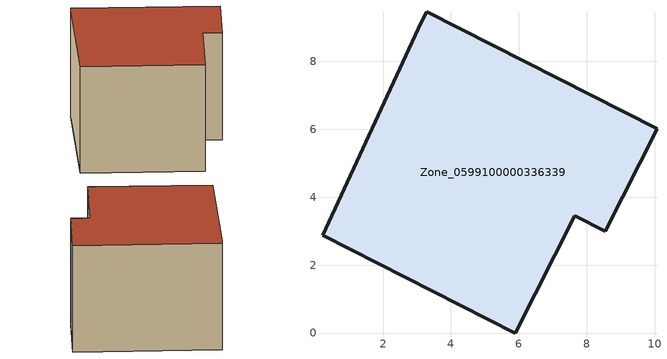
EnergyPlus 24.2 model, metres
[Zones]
Zone_0599100000336339
 floor ground (C_G): 8.54,3 7.65,3.46 5.9,0 0.22,2.88 3.12,9.15 3.28,9.46 10.07,6.01 z0
 wall outside (C_F): 7.65,3.46 8.54,3 10.07,6.01 3.28,9.46 3.12,9.15 0.22,2.88 5.9,0 7.65,3.46 z0:5.94
 roof outside (C_R): 3.12,9.15 0.22,2.88 5.9,0 7.65,3.46 8.54,3 10.07,6.01 3.28,9.46 z5.94
[BUILDING]
Pand.0599100000336339: North Axis=0; Terrain=City; Loads Convergence Tolerance Value=0.04; Temperature Convergence Tolerance Value=0.4; Solar Distribution=FullExterior; Maximum Number of Warmup Days=25; Minimum Number of Warmup Days=1
[Site:Location]
Rotterdam.The.Hague.AP_ZH_NLD Design_Conditions: Latitude=51.96; Longitude=4.45; Time Zone=1; Elevation=-4.5
[SITE:GROUNDTEMPERATURE:BUILDINGSURFACE]
18, 18, 18, 18, 18, 18, 18, 18, 18, 18, 18, 18
[MATERIAL] Thermal Absorptance=0.9; Solar Absorptance=0.7; Visible Absorptance=0.7
Name | Roughness | Thickness | Conductivity | Density | Specific Heat
G.TI.1975-1991 | MediumSmooth | 0.15 | 0.288461 | 540 | 1210
F.TI.1975-1991 | Rough | 0.3 | 0.230769 | 1920 | 840
R.TI.1975-1991 | MediumRough | 0.2 | 0.153846 | 1500 | 1000
[CONSTRUCTION]
C_G: G.TI.1975-1991
C_F: F.TI.1975-1991
C_R: R.TI.1975-1991
[ZONE]
Zone_0599100000336339: Type=1; Multiplier=1; Ceiling Height=Autocalculate; Volume=Autocalculate; Floor Area=autocalculate; Part of Total Floor Area=Yes
[ZONEINFILTRATION:DESIGNFLOWRATE]
Infil_Zone_0599100000336339: Zone or ZoneList or Space or SpaceList=Zone_0599100000336339; Schedule=AlwaysOn; Design Flow Rate Calculation Method=Flow/Area; Flow Rate per Floor Area=0.003; Constant Term Coefficient=1; Temperature Term Coefficient=0; Velocity Term Coefficient=0; Velocity Squared Term Coefficient=0
[HVACTEMPLATE:ZONE:IDEALLOADSAIRSYSTEM]
Zone_0599100000336339: Maximum Heating Supply Air Temperature=50; Minimum Cooling Supply Air Temperature=13; Maximum Heating Supply Air Humidity Ratio=0.0156; Minimum Cooling Supply Air Humidity Ratio=0.0077; Heating Limit=NoLimit; Cooling Limit=NoLimit; Dehumidification Control Type=ConstantSensibleHeatRatio; Cooling Sensible Heat Ratio=0.7; Dehumidification Setpoint=60; Humidification Control Type=None; Humidification Setpoint=30; Outdoor Air Method=None; Outdoor Air Flow Rate per Person=0.00944; Outdoor Air Flow Rate per Zone Floor Area=0; Outdoor Air Flow Rate per Zone=0; Demand Controlled Ventilation Type=None; Outdoor Air Economizer Type=NoEconomizer; Heat Recovery Type=None; Sensible Heat Recovery Effectiveness=0.7; Latent Heat Recovery Effectiveness=0.65
[ZONECONTROL:THERMOSTAT]
ThermostatControl_Zone_0599100000336339: Zone or ZoneList=Zone_0599100000336339; Control Type Schedule=DualSetpointControlType; Control 1=Thermostat_Zone_0599100000336339; Temperature Difference Between Cutout And Setpoint=0
[THERMOSTATSETPOINT:DUALSETPOINT]
Thermostat_Zone_0599100000336339: Heating Setpoint Temperature Schedule=HeatingSetpoint_Zone_0599100000336339; Cooling Setpoint Temperature Schedule=CoolingSetpoint_Zone_0599100000336339
[SCHEDULE:COMPACT]
HeatingSetpoint_Zone_0599100000336339: Through: 12/31, For: AllDays, Until: 24:00, 21
CoolingSetpoint_Zone_0599100000336339: Through: 12/31, For: AllDays, Until: 24:00, 24
DualSetpointControlType: Through: 12/31, For: AllDays, Until: 24:00, 4
AlwaysOn: Through: 12/31, For: AllDays, Until: 24:00, 1
